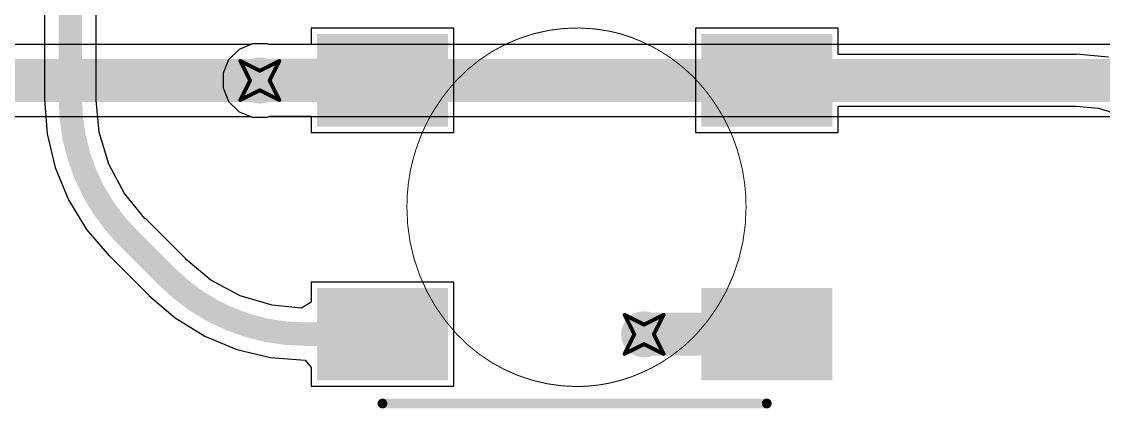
# Model space of a CAD drawing. Header units: inches. Extents: x -11 to 1110, y -7 to 455.
# Drawn here: x 470.31 to 484.38, y 230.94 to 235.97 of the extents above; entities that cross this region are included whole.
import ezdxf

# ---------------------------------------------------------------- set-up
doc = ezdxf.new("R2010")
doc.units = ezdxf.units.IN
for name, color, linetype in [('Bottom Layer', 5, 'Continuous'), ('Drill Drawing', 1, 'Continuous'), ('Mechanical 7', 56, 'Continuous'), ('Top Layer', 1, 'Continuous'), ('Top Overlay', 2, 'Continuous'), ('Top Paste', 8, 'Continuous'), ('Top Solder', 216, 'Continuous'), ('Via Holes', 16, 'Continuous')]:
    doc.layers.add(name, color=color, linetype=linetype)

msp = doc.modelspace()

# ---------------------------------------------------------------- hatches: boundary and pattern name
at = {"layer": 'Bottom Layer'}
h = msp.add_hatch(color=5, dxfattribs=at)
edge = h.paths.add_edge_path()
edge.add_arc((473.405, 235.203), 0.3, 0, 360)
h = msp.add_hatch(color=5, dxfattribs=at)
edge = h.paths.add_edge_path()
edge.add_arc((478.405, 231.903), 0.3, 0, 360)
at = {"layer": 'Top Layer'}
for points in [[(474.251, 235.706), (475.751, 235.706), (475.751, 234.706), (474.251, 234.706)], [(480.751, 234.706), (479.251, 234.706), (479.251, 235.706), (480.751, 235.706)], [(474.251, 232.406), (475.751, 232.406), (475.751, 231.406), (474.251, 231.406)], [(479.251, 232.406), (480.751, 232.406), (480.751, 231.406), (479.251, 231.406)]]:
    msp.add_hatch(color=1, dxfattribs=at).paths.add_polyline_path(points)
h = msp.add_hatch(color=1, dxfattribs=at)
edge = h.paths.add_edge_path()
edge.add_arc((473.405, 235.203), 0.3, 0, 360)
h = msp.add_hatch(color=1, dxfattribs=at)
edge = h.paths.add_edge_path()
edge.add_arc((478.405, 231.903), 0.3, 0, 360)
at = {"layer": 'Top Paste'}
for points in [[(474.251, 235.706), (475.751, 235.706), (475.751, 234.706), (474.251, 234.706)], [(480.751, 234.706), (479.251, 234.706), (479.251, 235.706), (480.751, 235.706)], [(474.251, 232.406), (475.751, 232.406), (475.751, 231.406), (474.251, 231.406)], [(479.251, 232.406), (480.751, 232.406), (480.751, 231.406), (479.251, 231.406)]]:
    msp.add_hatch(color=8, dxfattribs=at).paths.add_polyline_path(points)
at = {"layer": 'Top Solder'}
for points in [[(474.15, 235.808), (475.853, 235.808), (475.853, 234.604), (474.15, 234.604)], [(480.853, 234.604), (479.15, 234.604), (479.15, 235.808), (480.853, 235.808)], [(474.15, 232.508), (475.853, 232.508), (475.853, 231.304), (474.15, 231.304)], [(479.15, 232.508), (480.853, 232.508), (480.853, 231.304), (479.15, 231.304)]]:
    msp.add_hatch(color=216, dxfattribs=at).paths.add_polyline_path(points)
at = {"layer": 'Via Holes'}
h = msp.add_hatch(color=7, dxfattribs=at)
edge = h.paths.add_edge_path()
edge.add_arc((473.405, 235.203), 0.15, 0, 360)
h = msp.add_hatch(color=7, dxfattribs=at)
edge = h.paths.add_edge_path()
edge.add_arc((478.405, 231.903), 0.15, 0, 360)

# ---------------------------------------------------------------- linework, layer by layer
at = {"layer": 'Bottom Layer'}
for p, q in [((473.282, 235.669), (462.239, 235.669)), ((473.31, 235.681), (473.282, 235.669)), ((473.501, 235.681), (473.31, 235.681)), ((473.529, 235.669), (473.501, 235.681)), ((486.299, 235.669), (473.529, 235.669)), ((462.239, 234.737), (473.282, 234.737)), ((473.282, 234.737), (473.31, 234.725)), ((473.31, 234.725), (473.501, 234.725)), ((473.501, 234.725), (473.529, 234.737)), ((473.529, 234.737), (486.299, 234.737))]:
    msp.add_line(p, q, dxfattribs=at)
for points in [[(462.239, 235.203, 0.559, 0.559, 0), (473.405, 235.203, 0.559, 0.559, 0)], [(473.405, 235.203, 0.559, 0.559, 0), (486.299, 235.203, 0.559, 0.559, 0)]]:
    msp.add_lwpolyline(points, format="xyseb", dxfattribs=at)
msp.add_lwpolyline([(473.266, 235.203, 0.279, 0.279, 1), (473.545, 235.203, 0.279, 0.279, 1)], format="xyseb", close=True, dxfattribs=at)
msp.add_lwpolyline([(473.266, 235.203, 0.279, 0.279, 1), (473.545, 235.203, 0.279, 0.279, 1)], format="xyseb", close=True, dxfattribs=at)
at = {"layer": 'Drill Drawing'}
for points in [[(473.151, 235.457, 0.0508, 0.0508, 0), (473.405, 235.33, 0.0508, 0.0508, 0)], [(473.151, 235.457, 0.0508, 0.0508, 0), (473.278, 235.203, 0.0508, 0.0508, 0)], [(473.405, 235.33, 0.0508, 0.0508, 0), (473.659, 235.457, 0.0508, 0.0508, 0)], [(473.532, 235.203, 0.0508, 0.0508, 0), (473.659, 235.457, 0.0508, 0.0508, 0)], [(473.151, 234.949, 0.0508, 0.0508, 0), (473.278, 235.203, 0.0508, 0.0508, 0)], [(473.532, 235.203, 0.0508, 0.0508, 0), (473.659, 234.949, 0.0508, 0.0508, 0)], [(473.151, 234.949, 0.0508, 0.0508, 0), (473.405, 235.076, 0.0508, 0.0508, 0)], [(473.405, 235.076, 0.0508, 0.0508, 0), (473.659, 234.949, 0.0508, 0.0508, 0)], [(478.151, 232.157, 0.0508, 0.0508, 0), (478.405, 232.03, 0.0508, 0.0508, 0)], [(478.151, 232.157, 0.0508, 0.0508, 0), (478.278, 231.903, 0.0508, 0.0508, 0)], [(478.405, 232.03, 0.0508, 0.0508, 0), (478.659, 232.157, 0.0508, 0.0508, 0)], [(478.532, 231.903, 0.0508, 0.0508, 0), (478.659, 232.157, 0.0508, 0.0508, 0)], [(478.151, 231.649, 0.0508, 0.0508, 0), (478.278, 231.903, 0.0508, 0.0508, 0)], [(478.151, 231.649, 0.0508, 0.0508, 0), (478.405, 231.776, 0.0508, 0.0508, 0)], [(478.405, 231.776, 0.0508, 0.0508, 0), (478.659, 231.649, 0.0508, 0.0508, 0)], [(478.532, 231.903, 0.0508, 0.0508, 0), (478.659, 231.649, 0.0508, 0.0508, 0)]]:
    msp.add_lwpolyline(points, format="xyseb", dxfattribs=at)
for points in [[(473.139, 235.457, 0.0254, 0.0254, 1), (473.164, 235.457, 0.0254, 0.0254, 1)], [(473.139, 235.457, 0.0254, 0.0254, 1), (473.164, 235.457, 0.0254, 0.0254, 1)], [(473.647, 235.457, 0.0254, 0.0254, 1), (473.672, 235.457, 0.0254, 0.0254, 1)], [(473.647, 235.457, 0.0254, 0.0254, 1), (473.672, 235.457, 0.0254, 0.0254, 1)], [(473.393, 235.33, 0.0254, 0.0254, 1), (473.418, 235.33, 0.0254, 0.0254, 1)], [(473.393, 235.33, 0.0254, 0.0254, 1), (473.418, 235.33, 0.0254, 0.0254, 1)], [(473.266, 235.203, 0.0254, 0.0254, 1), (473.291, 235.203, 0.0254, 0.0254, 1)], [(473.266, 235.203, 0.0254, 0.0254, 1), (473.291, 235.203, 0.0254, 0.0254, 1)], [(473.52, 235.203, 0.0254, 0.0254, 1), (473.545, 235.203, 0.0254, 0.0254, 1)], [(473.52, 235.203, 0.0254, 0.0254, 1), (473.545, 235.203, 0.0254, 0.0254, 1)], [(473.393, 235.076, 0.0254, 0.0254, 1), (473.418, 235.076, 0.0254, 0.0254, 1)], [(473.393, 235.076, 0.0254, 0.0254, 1), (473.418, 235.076, 0.0254, 0.0254, 1)], [(473.139, 234.949, 0.0254, 0.0254, 1), (473.164, 234.949, 0.0254, 0.0254, 1)], [(473.139, 234.949, 0.0254, 0.0254, 1), (473.164, 234.949, 0.0254, 0.0254, 1)], [(473.647, 234.949, 0.0254, 0.0254, 1), (473.672, 234.949, 0.0254, 0.0254, 1)], [(473.647, 234.949, 0.0254, 0.0254, 1), (473.672, 234.949, 0.0254, 0.0254, 1)], [(478.139, 232.157, 0.0254, 0.0254, 1), (478.164, 232.157, 0.0254, 0.0254, 1)], [(478.139, 232.157, 0.0254, 0.0254, 1), (478.164, 232.157, 0.0254, 0.0254, 1)], [(478.647, 232.157, 0.0254, 0.0254, 1), (478.672, 232.157, 0.0254, 0.0254, 1)], [(478.647, 232.157, 0.0254, 0.0254, 1), (478.672, 232.157, 0.0254, 0.0254, 1)], [(478.393, 232.03, 0.0254, 0.0254, 1), (478.418, 232.03, 0.0254, 0.0254, 1)], [(478.393, 232.03, 0.0254, 0.0254, 1), (478.418, 232.03, 0.0254, 0.0254, 1)], [(478.266, 231.903, 0.0254, 0.0254, 1), (478.291, 231.903, 0.0254, 0.0254, 1)], [(478.266, 231.903, 0.0254, 0.0254, 1), (478.291, 231.903, 0.0254, 0.0254, 1)], [(478.393, 231.776, 0.0254, 0.0254, 1), (478.418, 231.776, 0.0254, 0.0254, 1)], [(478.393, 231.776, 0.0254, 0.0254, 1), (478.418, 231.776, 0.0254, 0.0254, 1)], [(478.52, 231.903, 0.0254, 0.0254, 1), (478.545, 231.903, 0.0254, 0.0254, 1)], [(478.52, 231.903, 0.0254, 0.0254, 1), (478.545, 231.903, 0.0254, 0.0254, 1)], [(478.139, 231.649, 0.0254, 0.0254, 1), (478.164, 231.649, 0.0254, 0.0254, 1)], [(478.139, 231.649, 0.0254, 0.0254, 1), (478.164, 231.649, 0.0254, 0.0254, 1)], [(478.647, 231.649, 0.0254, 0.0254, 1), (478.672, 231.649, 0.0254, 0.0254, 1)], [(478.647, 231.649, 0.0254, 0.0254, 1), (478.672, 231.649, 0.0254, 0.0254, 1)]]:
    msp.add_lwpolyline(points, format="xyseb", close=True, dxfattribs=at)
at = {"layer": 'Mechanical 7'}
for points in [[(475.967, 235.207, 0.0127, 0.0127, -0.259925), (477.957, 235.844, 0.0127, 0.0127, 0)], [(477.957, 235.844, 0.0127, 0.0127, -0.053171), (478.371, 235.71, 0.0127, 0.0127, 0)], [(478.371, 235.71, 0.0127, 0.0127, -0.052499), (478.75, 235.497, 0.0127, 0.0127, 0)], [(478.75, 235.497, 0.0127, 0.0127, -0.022819), (478.926, 235.36, 0.0127, 0.0127, 0)], [(478.926, 235.36, 0.0127, 0.0127, -0.025928), (479.087, 235.207, 0.0127, 0.0127, 0)], [(475.693, 234.851, 0.0127, 0.0127, -0.051092), (475.967, 235.207, 0.0127, 0.0127, 0)], [(479.087, 235.207, 0.0127, 0.0127, -0.021401), (479.204, 235.072, 0.0127, 0.0127, 0)], [(479.204, 235.072, 0.0127, 0.0127, -0.014062), (479.285, 234.964, 0.0127, 0.0127, 0)], [(479.285, 234.964, 0.0127, 0.0127, -0.012369), (479.361, 234.851, 0.0127, 0.0127, 0)], [(475.601, 234.696, 0.0127, 0.0127, -0.022779), (475.693, 234.851, 0.0127, 0.0127, 0)], [(479.361, 234.851, 0.0127, 0.0127, -0.03741), (479.53, 234.534, 0.0127, 0.0127, 0)], [(475.489, 234.45, 0.0127, 0.0127, -0.031094), (475.601, 234.696, 0.0127, 0.0127, 0)], [(479.53, 234.534, 0.0127, 0.0127, -0.008721), (479.565, 234.45, 0.0127, 0.0127, 0)], [(475.361, 234.013, 0.0127, 0.0127, -0.048876), (475.489, 234.45, 0.0127, 0.0127, 0)], [(479.565, 234.45, 0.0127, 0.0127, -0.039797), (479.681, 234.058, 0.0127, 0.0127, 0)], [(479.681, 234.058, 0.0127, 0.0127, -0.004799), (479.69, 234.013, 0.0127, 0.0127, 0)], [(475.319, 233.556, 0.0127, 0.0127, -0.046264), (475.361, 234.013, 0.0127, 0.0127, 0)], [(479.69, 234.013, 0.0127, 0.0127, -0.046337), (479.732, 233.556, 0.0127, 0.0127, 0)], [(475.967, 231.907, 0.0127, 0.0127, -0.190597), (475.319, 233.556, 0.0127, 0.0127, 0)], [(479.732, 233.556, 0.0127, 0.0127, -0.189591), (479.087, 231.907, 0.0127, 0.0127, 0)], [(477.527, 231.225, 0.0127, 0.0127, -0.206014), (475.967, 231.907, 0.0127, 0.0127, 0)], [(479.087, 231.907, 0.0127, 0.0127, -0.026058), (478.926, 231.754, 0.0127, 0.0127, 0)], [(478.822, 231.67, 0.0127, 0.0127, -0.00841), (478.75, 231.617, 0.0127, 0.0127, 0)], [(478.926, 231.754, 0.0127, 0.0127, -0.013811), (478.822, 231.67, 0.0127, 0.0127, 0)], [(478.75, 231.617, 0.0127, 0.0127, -0.053069), (478.371, 231.405, 0.0127, 0.0127, 0)], [(478.371, 231.405, 0.0127, 0.0127, -0.053758), (477.957, 231.27, 0.0127, 0.0127, 0)], [(477.957, 231.27, 0.0127, 0.0127, -0.052219), (477.527, 231.225, 0.0127, 0.0127, 0)]]:
    msp.add_lwpolyline(points, format="xyseb", dxfattribs=at)
for points in [[(477.954, 235.844, 0.00635, 0.00635, 1), (477.961, 235.844, 0.00635, 0.00635, 1)], [(477.954, 235.844, 0.00635, 0.00635, 1), (477.961, 235.844, 0.00635, 0.00635, 1)], [(478.367, 235.71, 0.00635, 0.00635, 1), (478.374, 235.71, 0.00635, 0.00635, 1)], [(478.367, 235.71, 0.00635, 0.00635, 1), (478.374, 235.71, 0.00635, 0.00635, 1)], [(478.747, 235.497, 0.00635, 0.00635, 1), (478.753, 235.497, 0.00635, 0.00635, 1)], [(478.747, 235.497, 0.00635, 0.00635, 1), (478.753, 235.497, 0.00635, 0.00635, 1)], [(478.923, 235.36, 0.00635, 0.00635, 1), (478.929, 235.36, 0.00635, 0.00635, 1)], [(478.923, 235.36, 0.00635, 0.00635, 1), (478.929, 235.36, 0.00635, 0.00635, 1)], [(475.964, 235.207, 0.00635, 0.00635, 1), (475.97, 235.207, 0.00635, 0.00635, 1)], [(475.964, 235.207, 0.00635, 0.00635, 1), (475.97, 235.207, 0.00635, 0.00635, 1)], [(479.084, 235.207, 0.00635, 0.00635, 1), (479.09, 235.207, 0.00635, 0.00635, 1)], [(479.084, 235.207, 0.00635, 0.00635, 1), (479.09, 235.207, 0.00635, 0.00635, 1)], [(479.201, 235.072, 0.00635, 0.00635, 1), (479.207, 235.072, 0.00635, 0.00635, 1)], [(479.201, 235.072, 0.00635, 0.00635, 1), (479.207, 235.072, 0.00635, 0.00635, 1)], [(479.282, 234.964, 0.00635, 0.00635, 1), (479.288, 234.964, 0.00635, 0.00635, 1)], [(479.282, 234.964, 0.00635, 0.00635, 1), (479.288, 234.964, 0.00635, 0.00635, 1)], [(475.689, 234.851, 0.00635, 0.00635, 1), (475.696, 234.851, 0.00635, 0.00635, 1)], [(475.689, 234.851, 0.00635, 0.00635, 1), (475.696, 234.851, 0.00635, 0.00635, 1)], [(479.358, 234.851, 0.00635, 0.00635, 1), (479.364, 234.851, 0.00635, 0.00635, 1)], [(479.358, 234.851, 0.00635, 0.00635, 1), (479.364, 234.851, 0.00635, 0.00635, 1)], [(475.598, 234.696, 0.00635, 0.00635, 1), (475.604, 234.696, 0.00635, 0.00635, 1)], [(475.598, 234.696, 0.00635, 0.00635, 1), (475.604, 234.696, 0.00635, 0.00635, 1)], [(479.527, 234.534, 0.00635, 0.00635, 1), (479.533, 234.534, 0.00635, 0.00635, 1)], [(479.527, 234.534, 0.00635, 0.00635, 1), (479.533, 234.534, 0.00635, 0.00635, 1)], [(475.486, 234.45, 0.00635, 0.00635, 1), (475.492, 234.45, 0.00635, 0.00635, 1)], [(475.486, 234.45, 0.00635, 0.00635, 1), (475.492, 234.45, 0.00635, 0.00635, 1)], [(479.562, 234.45, 0.00635, 0.00635, 1), (479.569, 234.45, 0.00635, 0.00635, 1)], [(479.562, 234.45, 0.00635, 0.00635, 1), (479.569, 234.45, 0.00635, 0.00635, 1)], [(479.678, 234.058, 0.00635, 0.00635, 1), (479.684, 234.058, 0.00635, 0.00635, 1)], [(479.678, 234.058, 0.00635, 0.00635, 1), (479.684, 234.058, 0.00635, 0.00635, 1)], [(475.358, 234.013, 0.00635, 0.00635, 1), (475.364, 234.013, 0.00635, 0.00635, 1)], [(475.358, 234.013, 0.00635, 0.00635, 1), (475.364, 234.013, 0.00635, 0.00635, 1)], [(479.687, 234.013, 0.00635, 0.00635, 1), (479.693, 234.013, 0.00635, 0.00635, 1)], [(479.687, 234.013, 0.00635, 0.00635, 1), (479.693, 234.013, 0.00635, 0.00635, 1)], [(475.315, 233.556, 0.00635, 0.00635, 1), (475.322, 233.556, 0.00635, 0.00635, 1)], [(475.315, 233.556, 0.00635, 0.00635, 1), (475.322, 233.556, 0.00635, 0.00635, 1)], [(479.729, 233.556, 0.00635, 0.00635, 1), (479.735, 233.556, 0.00635, 0.00635, 1)], [(479.729, 233.556, 0.00635, 0.00635, 1), (479.735, 233.556, 0.00635, 0.00635, 1)], [(475.964, 231.907, 0.00635, 0.00635, 1), (475.97, 231.907, 0.00635, 0.00635, 1)], [(475.964, 231.907, 0.00635, 0.00635, 1), (475.97, 231.907, 0.00635, 0.00635, 1)], [(479.084, 231.907, 0.00635, 0.00635, 1), (479.09, 231.907, 0.00635, 0.00635, 1)], [(479.084, 231.907, 0.00635, 0.00635, 1), (479.09, 231.907, 0.00635, 0.00635, 1)], [(478.819, 231.67, 0.00635, 0.00635, 1), (478.825, 231.67, 0.00635, 0.00635, 1)], [(478.819, 231.67, 0.00635, 0.00635, 1), (478.825, 231.67, 0.00635, 0.00635, 1)], [(478.923, 231.754, 0.00635, 0.00635, 1), (478.929, 231.754, 0.00635, 0.00635, 1)], [(478.923, 231.754, 0.00635, 0.00635, 1), (478.929, 231.754, 0.00635, 0.00635, 1)], [(478.747, 231.617, 0.00635, 0.00635, 1), (478.753, 231.617, 0.00635, 0.00635, 1)], [(478.747, 231.617, 0.00635, 0.00635, 1), (478.753, 231.617, 0.00635, 0.00635, 1)], [(478.367, 231.405, 0.00635, 0.00635, 1), (478.374, 231.405, 0.00635, 0.00635, 1)], [(478.367, 231.405, 0.00635, 0.00635, 1), (478.374, 231.405, 0.00635, 0.00635, 1)], [(477.954, 231.27, 0.00635, 0.00635, 1), (477.961, 231.27, 0.00635, 0.00635, 1)], [(477.954, 231.27, 0.00635, 0.00635, 1), (477.961, 231.27, 0.00635, 0.00635, 1)], [(477.524, 231.225, 0.00635, 0.00635, 1), (477.53, 231.225, 0.00635, 0.00635, 1)], [(477.524, 231.225, 0.00635, 0.00635, 1), (477.53, 231.225, 0.00635, 0.00635, 1)]]:
    msp.add_lwpolyline(points, format="xyseb", close=True, dxfattribs=at)
at = {"layer": 'Top Layer'}
for p, q in [((470.605, 243.386), (470.605, 234.961)), ((471.278, 234.961), (471.278, 243.386)), ((475.929, 235.884), (474.073, 235.884)), ((474.073, 235.884), (474.073, 235.672)), ((475.929, 234.528), (475.929, 235.884)), ((480.929, 235.884), (479.073, 235.884)), ((479.073, 235.884), (479.073, 234.528)), ((480.929, 235.543), (480.929, 235.884)), ((473.135, 235.608), (473, 235.473)), ((473.31, 235.681), (473.135, 235.608)), ((473.501, 235.681), (473.31, 235.681)), ((473.52, 235.672), (473.501, 235.681)), ((474.073, 235.672), (473.52, 235.672)), ((473, 235.473), (472.928, 235.298)), ((484.025, 235.543), (480.929, 235.543)), ((484.448, 235.505), (484.025, 235.547)), ((484.025, 235.547), (484.025, 235.543)), ((472.928, 235.298), (472.928, 235.108)), ((472.928, 235.108), (473, 234.932)), ((470.605, 234.961), (470.602, 234.961)), ((470.602, 234.961), (470.638, 234.51)), ((471.275, 234.946), (471.278, 234.961)), ((471.316, 234.53), (471.275, 234.946)), ((473, 234.932), (473.135, 234.798)), ((473.135, 234.798), (473.31, 234.725)), ((480.929, 234.528), (480.929, 234.869)), ((480.929, 234.869), (484.025, 234.869)), ((484.025, 234.869), (484.028, 234.87)), ((484.028, 234.87), (484.316, 234.842)), ((484.316, 234.842), (484.596, 234.757)), ((473.31, 234.725), (473.501, 234.725)), ((473.501, 234.725), (473.537, 234.74)), ((473.537, 234.74), (474.073, 234.74)), ((474.073, 234.74), (474.073, 234.528)), ((470.638, 234.51), (470.743, 234.071)), ((471.442, 234.116), (471.316, 234.53)), ((474.073, 234.528), (475.929, 234.528)), ((479.073, 234.528), (480.929, 234.528)), ((470.743, 234.071), (470.916, 233.654)), ((471.646, 233.734), (471.442, 234.116)), ((470.916, 233.654), (471.152, 233.268)), ((471.911, 233.411), (471.646, 233.734)), ((471.923, 233.403), (471.911, 233.411)), ((472.438, 232.888), (471.923, 233.403)), ((471.152, 233.268), (471.446, 232.925)), ((471.446, 232.925), (471.447, 232.927)), ((471.447, 232.927), (471.962, 232.412)), ((472.446, 232.876), (472.438, 232.888)), ((472.769, 232.61), (472.446, 232.876)), ((473.151, 232.406), (472.769, 232.61)), ((475.929, 232.584), (474.073, 232.584)), ((474.073, 232.584), (474.073, 232.324)), ((475.929, 231.228), (475.929, 232.584)), ((471.962, 232.412), (471.96, 232.41)), ((471.96, 232.41), (472.304, 232.117)), ((473.565, 232.281), (473.151, 232.406)), ((473.946, 232.243), (473.565, 232.281)), ((474.073, 232.324), (473.946, 232.243)), ((472.304, 232.117), (472.689, 231.881)), ((472.689, 231.881), (473.106, 231.708)), ((473.106, 231.708), (473.546, 231.602)), ((473.546, 231.602), (473.996, 231.567)), ((473.996, 231.567), (474.073, 231.472)), ((474.073, 231.472), (474.073, 231.228)), ((474.073, 231.228), (475.929, 231.228))]:
    msp.add_line(p, q, dxfattribs=at)
for points in [[(470.941, 234.961, 0.305, 0.305, 0), (470.941, 243.386, 0.305, 0.305, 0)], [(473.405, 235.206, 0.559, 0.559, 0), (475.001, 235.206, 0.559, 0.559, 0)], [(480.001, 235.206, 0.305, 0.305, 0), (484.025, 235.206, 0.305, 0.305, 0)], [(484.025, 235.206, 0.305, 0.305, -0.198912), (485.318, 234.671, 0.305, 0.305, 0)], [(471.685, 233.165, 0.305, 0.305, -0.198912), (470.941, 234.961, 0.305, 0.305, 0)], [(471.685, 233.165, 0.305, 0.305, 0), (472.2, 232.65, 0.305, 0.305, 0)], [(473.996, 231.906, 0.305, 0.305, -0.198912), (472.2, 232.65, 0.305, 0.305, 0)], [(478.405, 231.906, 0.559, 0.559, 0), (480.001, 231.906, 0.559, 0.559, 0)], [(473.996, 231.906, 0.305, 0.305, 0), (475.001, 231.906, 0.305, 0.305, 0)]]:
    msp.add_lwpolyline(points, format="xyseb", dxfattribs=at)
for points in [[(473.266, 235.206, 0.279, 0.279, 1), (473.545, 235.206, 0.279, 0.279, 1)], [(474.861, 235.206, 0.279, 0.279, 1), (475.141, 235.206, 0.279, 0.279, 1)], [(479.925, 235.206, 0.152, 0.152, 1), (480.077, 235.206, 0.152, 0.152, 1)], [(483.949, 235.206, 0.152, 0.152, 1), (484.101, 235.206, 0.152, 0.152, 1)], [(483.949, 235.206, 0.152, 0.152, 1), (484.101, 235.206, 0.152, 0.152, 1)], [(470.865, 234.961, 0.152, 0.152, 1), (471.018, 234.961, 0.152, 0.152, 1)], [(470.865, 234.961, 0.152, 0.152, 1), (471.018, 234.961, 0.152, 0.152, 1)], [(471.609, 233.165, 0.152, 0.152, 1), (471.762, 233.165, 0.152, 0.152, 1)], [(471.609, 233.165, 0.152, 0.152, 1), (471.762, 233.165, 0.152, 0.152, 1)], [(472.124, 232.65, 0.152, 0.152, 1), (472.276, 232.65, 0.152, 0.152, 1)], [(472.124, 232.65, 0.152, 0.152, 1), (472.276, 232.65, 0.152, 0.152, 1)], [(478.266, 231.906, 0.279, 0.279, 1), (478.545, 231.906, 0.279, 0.279, 1)], [(479.861, 231.906, 0.279, 0.279, 1), (480.141, 231.906, 0.279, 0.279, 1)], [(473.92, 231.906, 0.152, 0.152, 1), (474.072, 231.906, 0.152, 0.152, 1)], [(473.92, 231.906, 0.152, 0.152, 1), (474.072, 231.906, 0.152, 0.152, 1)], [(474.925, 231.906, 0.152, 0.152, 1), (475.077, 231.906, 0.152, 0.152, 1)]]:
    msp.add_lwpolyline(points, format="xyseb", close=True, dxfattribs=at)
at = {"layer": 'Top Overlay'}
for points in [[(473.945, 235.359, 0.254, 0.254, 0), (474.072, 235.232, 0.254, 0.254, 0)], [(473.945, 235.105, 0.254, 0.254, 0), (473.945, 235.359, 0.254, 0.254, 0)], [(473.945, 235.105, 0.254, 0.254, 0), (474.072, 235.232, 0.254, 0.254, 0)], [(475.001, 231.005, 0.127, 0.127, 0), (480.001, 231.005, 0.127, 0.127, 0)]]:
    msp.add_lwpolyline(points, format="xyseb", dxfattribs=at)
for points in [[(473.882, 235.359, 0.127, 0.127, 1), (474.009, 235.359, 0.127, 0.127, 1)], [(473.882, 235.359, 0.127, 0.127, 1), (474.009, 235.359, 0.127, 0.127, 1)], [(474.009, 235.232, 0.127, 0.127, 1), (474.136, 235.232, 0.127, 0.127, 1)], [(474.009, 235.232, 0.127, 0.127, 1), (474.136, 235.232, 0.127, 0.127, 1)], [(473.882, 235.105, 0.127, 0.127, 1), (474.009, 235.105, 0.127, 0.127, 1)], [(473.882, 235.105, 0.127, 0.127, 1), (474.009, 235.105, 0.127, 0.127, 1)], [(474.969, 231.005, 0.0635, 0.0635, 1), (475.033, 231.005, 0.0635, 0.0635, 1)], [(479.969, 231.005, 0.0635, 0.0635, 1), (480.033, 231.005, 0.0635, 0.0635, 1)]]:
    msp.add_lwpolyline(points, format="xyseb", close=True, dxfattribs=at)

doc.saveas('drawing.dxf')
